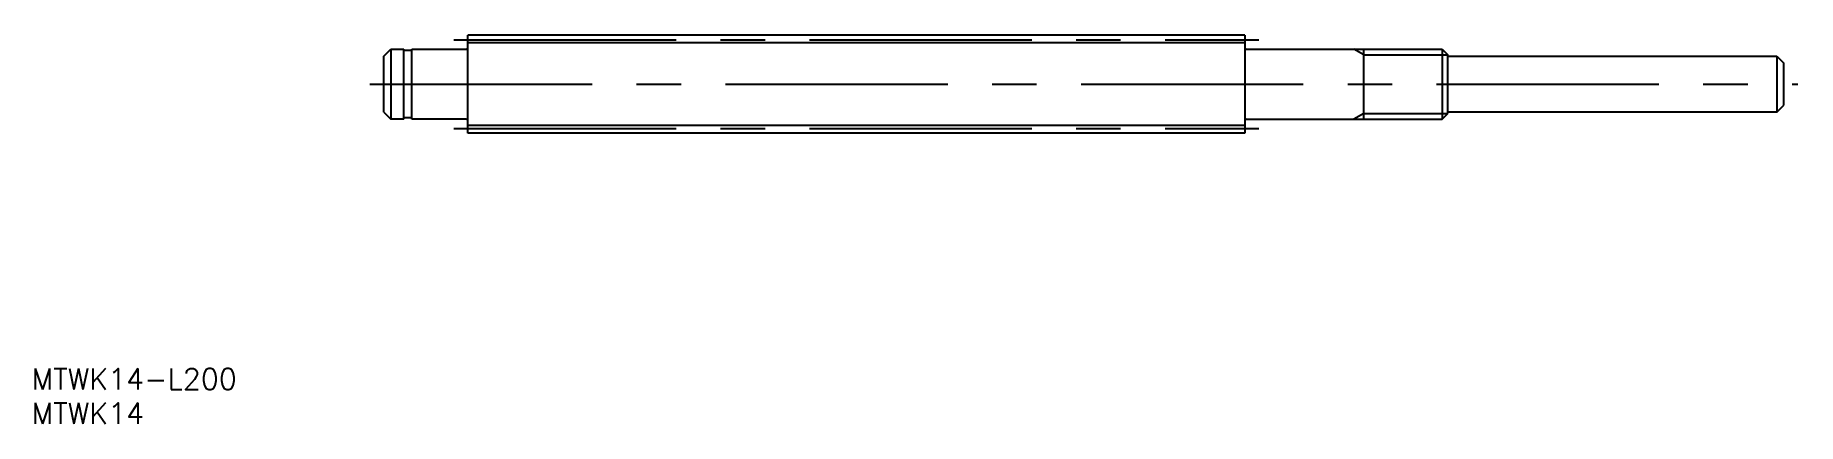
# Model space of a CAD drawing. Extents: x -50 to 202, y -49 to 7.
import ezdxf

# ---------------------------------------------------------------- set-up
doc = ezdxf.new("R2010")
doc.units = 0
doc.linetypes.add('CENTER', pattern=[50.8, 31.75, -6.35, 6.35, -6.35])
doc.layers.get('0').update_dxf_attribs({"linetype": 'CONTINUOUS'})
doc.layers.add('CENTER', color=1, linetype='CONTINUOUS')
doc.styles.get("Standard").update_dxf_attribs({"font": 'txt.shx', "height": 3, "bigfont": 'bigfont.shx'})

msp = doc.modelspace()

# ---------------------------------------------------------------- linework, layer by layer
at = {"color": 7, "linetype": 'CONTINUOUS'}
for p, q in [((123, 7), (12, 7)), ((12, -7), (12, 7)), ((123, 7), (123, -7)), ((0, 4), (1, 5)), ((0, -4), (0, 4)), ((1, 5), (1, -5)), ((1, 5), (2.85, 5)), ((2.85, -5), (2.85, 5)), ((4, 4.8), (2.85, 4.8)), ((4, -5), (4, 5)), ((4, 5), (11.7, 5)), ((123.3, 5), (151.19, 5)), ((140, -5), (140, 5)), ((151.19, 5), (152, 4.19)), ((151.19, 5), (151.19, -5)), ((152, -4.19), (152, 4.19)), ((152, 4), (199, 4)), ((199, 4), (200, 3)), ((199, 4), (199, -4)), ((200, -3), (200, 3)), ((0, -4), (1, -5)), ((2.85, -5), (1, -5)), ((4, -4.8), (2.85, -4.8)), ((11.7, -5), (4, -5)), ((123.3, -5), (151.19, -5)), ((151.19, -5), (152, -4.19)), ((199, -4), (152, -4)), ((199, -4), (200, -3)), ((123, -7), (12, -7))]:
    msp.add_line(p, q, dxfattribs=at)
at = {"color": 3, "linetype": 'CONTINUOUS'}
for p, q in [((123, 5.92), (12, 5.92)), ((140, 4.19), (138.59, 5)), ((140, 4.19), (152, 4.19)), ((140, -4.19), (138.59, -5)), ((140, -4.19), (152, -4.19)), ((123, -5.92), (12, -5.92))]:
    msp.add_line(p, q, dxfattribs=at)
at = {"color": 7, "linetype": 'CONTINUOUS'}
for centre, start, end in [((11.7, 5.3), 270, 0), ((123.3, 5.3), 180, 270), ((11.7, -5.3), 0, 90), ((123.3, -5.3), 90, 180)]:
    msp.add_arc(centre, 0.3, start, end, dxfattribs=at)
at = {"layer": 'CENTER', "color": 1, "linetype": 'CENTER'}
for p, q in [((10, 6.35), (125, 6.35)), ((-2, 0), (202, 0)), ((10, -6.35), (125, -6.35))]:
    msp.add_line(p, q, dxfattribs=at)

# ---------------------------------------------------------------- texts
at = {"color": 7, "linetype": 'CONTINUOUS'}
for s, p in [('MTWK14-L200', (-50.34, -43.65)), ('MTWK14', (-50.34, -48.53))]:
    msp.add_text(s, height=3, dxfattribs=at).set_placement(p)

doc.saveas('drawing.dxf')
